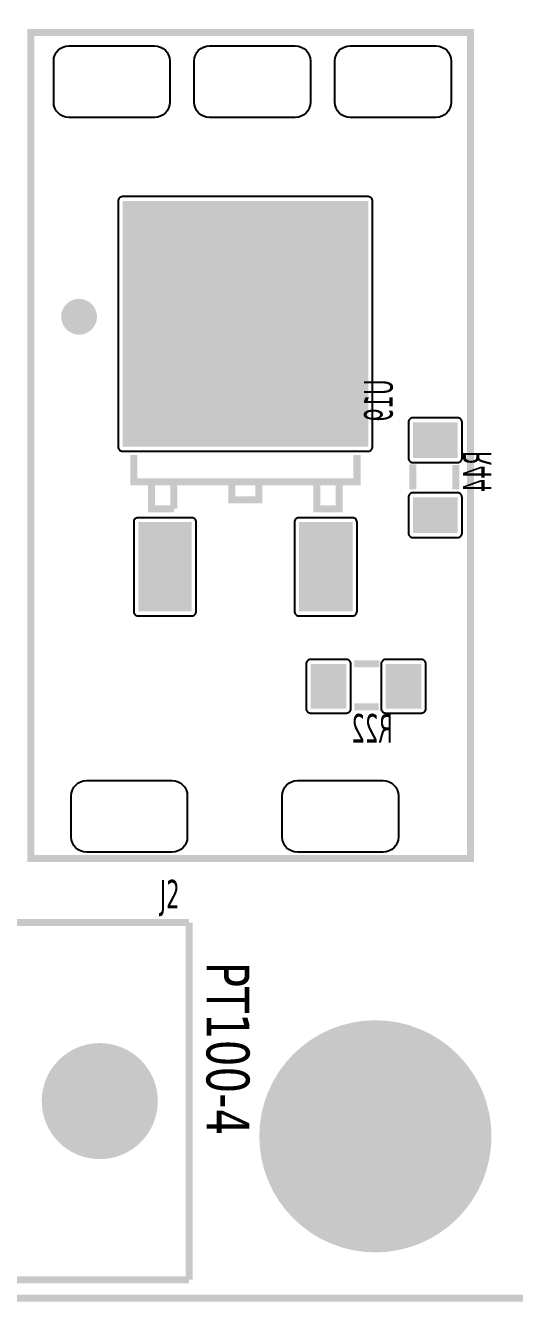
# Model space of a CAD drawing. Header units: millimetres. Extents: x 123.5 to 144.3, y 105.4 to 121.6.
# Drawn here: x 137.161 to 137.982, y 106.541 to 108.685 of the extents above; entities that cross this region are included whole.
import ezdxf

# ---------------------------------------------------------------- set-up
doc = ezdxf.new("R2010")
doc.units = ezdxf.units.MM
doc.layers.add('DESC', color=250, linetype='Continuous')
doc.styles.get("Standard").update_dxf_attribs({"font": 'tahoma.ttf'})

# ---------------------------------------------------------------- blocks, each defined once
blk = doc.blocks.new('RPAD')
blk.add_trace([(-0.5, -0.5), (-0.5, 0.5), (0.5, -0.5), (0.5, 0.5)])
blk = doc.blocks.new('EPAD')
at = {"const_width": 0.5}
blk.add_lwpolyline([(-0.25, 0, 1), (0.25, 0, 1)], format="xyb", close=True, dxfattribs=at)
blk = doc.blocks.new('psocboardV2')
at = {"const_width": 0.00787}
for points in [[(113.3921, 109.2416), (120.0378, 109.2416), (120.0378, 112.3558), (113.3921, 112.3558), (113.3921, 109.2416)], [(113.3921, 109.2416), (120.0378, 109.2416), (120.0378, 112.3558), (113.3921, 112.3558), (113.3921, 109.2416)], [(113.3921, 109.2416), (120.0378, 109.2416), (120.0378, 112.3558), (113.3921, 112.3558), (113.3921, 109.2416)], [(119.4787, 109.7338), (119.9708, 109.7338), (119.9708, 110.659), (119.4787, 110.659), (119.4787, 109.7338)], [(119.4787, 109.7338), (119.9708, 109.7338), (119.9708, 110.659), (119.4787, 110.659), (119.4787, 109.7338)], [(119.4787, 109.7338), (119.9708, 109.7338), (119.9708, 110.659), (119.4787, 110.659), (119.4787, 109.7338)], [(119.8439, 110.1855), (119.8439, 110.1555), (119.5939, 110.1555), (119.5939, 110.1855)], [(119.8439, 110.1855), (119.8439, 110.1555), (119.5939, 110.1555), (119.5939, 110.1855)], [(119.8439, 110.1855), (119.8439, 110.1555), (119.5939, 110.1555), (119.5939, 110.1855)], [(119.9065, 110.1473), (119.9065, 110.1753)], [(119.9065, 110.1473), (119.9065, 110.1753)], [(119.9065, 110.1473), (119.9065, 110.1753)], [(119.9545, 110.1473), (119.9545, 110.1743)], [(119.9545, 110.1473), (119.9545, 110.1743)], [(119.9545, 110.1473), (119.9545, 110.1743)], [(119.6139, 110.1555), (119.6139, 110.1255), (119.6389, 110.1255)], [(119.6139, 110.1555), (119.6139, 110.1255), (119.6389, 110.1255)], [(119.6139, 110.1555), (119.6139, 110.1255), (119.6389, 110.1255)], [(119.6389, 110.1555), (119.6389, 110.1255)], [(119.6389, 110.1555), (119.6389, 110.1255)], [(119.6389, 110.1555), (119.6389, 110.1255)], [(119.7339, 110.1555), (119.7339, 110.1355), (119.7039, 110.1355), (119.7039, 110.1555)], [(119.7339, 110.1555), (119.7339, 110.1355), (119.7039, 110.1355), (119.7039, 110.1555)], [(119.7339, 110.1555), (119.7339, 110.1355), (119.7039, 110.1355), (119.7039, 110.1555)], [(119.8239, 110.1555), (119.8239, 110.1255), (119.7989, 110.1255), (119.7989, 110.1555)], [(119.8239, 110.1555), (119.8239, 110.1255), (119.7989, 110.1255), (119.7989, 110.1555)], [(119.8239, 110.1555), (119.8239, 110.1255), (119.7989, 110.1255), (119.7989, 110.1555)], [(119.841, 109.9517), (119.869, 109.9517)], [(119.841, 109.9517), (119.869, 109.9517)], [(119.841, 109.9517), (119.869, 109.9517)], [(119.841, 109.9037), (119.868, 109.9037)], [(119.841, 109.9037), (119.868, 109.9037)], [(119.841, 109.9037), (119.868, 109.9037)], [(119.6559, 109.6621), (119.0559, 109.6621)], [(119.6559, 109.6621), (119.0559, 109.6621)], [(119.6559, 109.6621), (119.0559, 109.6621)], [(119.6559, 109.6621), (119.6559, 109.2621)], [(119.6559, 109.6621), (119.6559, 109.2621)], [(119.6559, 109.6621), (119.6559, 109.2621)], [(119.0559, 109.2621), (119.6559, 109.2621)], [(119.0559, 109.2621), (119.6559, 109.2621)], [(119.0559, 109.2621), (119.6559, 109.2621)]]:
    blk.add_lwpolyline(points, dxfattribs=at)
for points in [[(119.5043, 110.5808), (119.5043, 110.6268), (119.5046, 110.6303), (119.5056, 110.6335), (119.5071, 110.6364), (119.5092, 110.6389), (119.5117, 110.641), (119.5146, 110.6425), (119.5178, 110.6435), (119.5213, 110.6438), (119.6173, 110.6438), (119.6207, 110.6435), (119.6239, 110.6425), (119.6268, 110.641), (119.6293, 110.6389), (119.6314, 110.6364), (119.6329, 110.6335), (119.6339, 110.6303), (119.6343, 110.6268), (119.6343, 110.5808), (119.6339, 110.5774), (119.6329, 110.5741), (119.6314, 110.5713), (119.6293, 110.5688), (119.6268, 110.5667), (119.6239, 110.5652), (119.6207, 110.5642), (119.6173, 110.5638), (119.5213, 110.5638), (119.5178, 110.5642), (119.5146, 110.5652), (119.5117, 110.5667), (119.5092, 110.5688), (119.5071, 110.5713), (119.5056, 110.5741), (119.5046, 110.5774), (119.5043, 110.5808)], [(119.6617, 110.5808), (119.6617, 110.6268), (119.6621, 110.6303), (119.663, 110.6335), (119.6646, 110.6364), (119.6666, 110.6389), (119.6692, 110.641), (119.672, 110.6425), (119.6753, 110.6435), (119.6787, 110.6438), (119.7747, 110.6438), (119.7782, 110.6435), (119.7814, 110.6425), (119.7843, 110.641), (119.7868, 110.6389), (119.7889, 110.6364), (119.7904, 110.6335), (119.7914, 110.6303), (119.7917, 110.6268), (119.7917, 110.5808), (119.7914, 110.5774), (119.7904, 110.5741), (119.7889, 110.5713), (119.7868, 110.5688), (119.7843, 110.5667), (119.7814, 110.5652), (119.7782, 110.5642), (119.7747, 110.5638), (119.6787, 110.5638), (119.6753, 110.5642), (119.672, 110.5652), (119.6692, 110.5667), (119.6666, 110.5688), (119.6646, 110.5713), (119.663, 110.5741), (119.6621, 110.5774), (119.6617, 110.5808)], [(119.8192, 110.5808), (119.8192, 110.6268), (119.8196, 110.6303), (119.8205, 110.6335), (119.8221, 110.6364), (119.8241, 110.6389), (119.8266, 110.641), (119.8295, 110.6425), (119.8327, 110.6435), (119.8362, 110.6438), (119.9322, 110.6438), (119.9357, 110.6435), (119.9389, 110.6425), (119.9418, 110.641), (119.9443, 110.6389), (119.9464, 110.6364), (119.9479, 110.6335), (119.9489, 110.6303), (119.9492, 110.6268), (119.9492, 110.5808), (119.9489, 110.5774), (119.9479, 110.5741), (119.9464, 110.5713), (119.9443, 110.5688), (119.9418, 110.5667), (119.9389, 110.5652), (119.9357, 110.5642), (119.9322, 110.5638), (119.8362, 110.5638), (119.8327, 110.5642), (119.8295, 110.5652), (119.8266, 110.5667), (119.8241, 110.5688), (119.8221, 110.5713), (119.8205, 110.5741), (119.8196, 110.5774), (119.8192, 110.5808)], [(119.8564, 110.475), (119.5814, 110.475), (119.5803, 110.4749), (119.5794, 110.4746), (119.5785, 110.4742), (119.5778, 110.4736), (119.5772, 110.4729), (119.5767, 110.472), (119.5765, 110.4711), (119.5764, 110.47), (119.5764, 110.195), (119.5765, 110.194), (119.5767, 110.1931), (119.5772, 110.1922), (119.5778, 110.1915), (119.5785, 110.1909), (119.5794, 110.1904), (119.5803, 110.1901), (119.5814, 110.19), (119.8564, 110.19), (119.8574, 110.1901), (119.8583, 110.1904), (119.8592, 110.1909), (119.8599, 110.1915), (119.8605, 110.1922), (119.861, 110.1931), (119.8613, 110.194), (119.8614, 110.195), (119.8614, 110.47), (119.8613, 110.4711), (119.861, 110.472), (119.8605, 110.4729), (119.8599, 110.4736), (119.8592, 110.4742), (119.8583, 110.4746), (119.8574, 110.4749), (119.8564, 110.475)], [(119.9615, 110.1823), (119.9615, 110.2223), (119.9614, 110.2233), (119.9611, 110.2242), (119.9606, 110.2251), (119.96, 110.2258), (119.9593, 110.2264), (119.9584, 110.2269), (119.9575, 110.2272), (119.9565, 110.2273), (119.9065, 110.2273), (119.9054, 110.2272), (119.9045, 110.2269), (119.9036, 110.2264), (119.9029, 110.2258), (119.9023, 110.2251), (119.9018, 110.2242), (119.9016, 110.2233), (119.9015, 110.2223), (119.9015, 110.1823), (119.9016, 110.1812), (119.9018, 110.1803), (119.9023, 110.1794), (119.9029, 110.1787), (119.9036, 110.1781), (119.9045, 110.1777), (119.9054, 110.1774), (119.9065, 110.1773), (119.9565, 110.1773), (119.9575, 110.1774), (119.9584, 110.1777), (119.9593, 110.1781), (119.96, 110.1787), (119.9606, 110.1794), (119.9611, 110.1803), (119.9614, 110.1812), (119.9615, 110.1823)], [(119.9615, 110.0983), (119.9615, 110.1383), (119.9614, 110.1393), (119.9611, 110.1402), (119.9606, 110.1411), (119.96, 110.1418), (119.9593, 110.1424), (119.9584, 110.1429), (119.9575, 110.1432), (119.9565, 110.1433), (119.9065, 110.1433), (119.9054, 110.1432), (119.9045, 110.1429), (119.9036, 110.1424), (119.9029, 110.1418), (119.9023, 110.1411), (119.9018, 110.1402), (119.9016, 110.1393), (119.9015, 110.1383), (119.9015, 110.0983), (119.9016, 110.0972), (119.9018, 110.0963), (119.9023, 110.0954), (119.9029, 110.0947), (119.9036, 110.0941), (119.9045, 110.0937), (119.9054, 110.0934), (119.9065, 110.0933), (119.9565, 110.0933), (119.9575, 110.0934), (119.9584, 110.0937), (119.9593, 110.0941), (119.96, 110.0947), (119.9606, 110.0954), (119.9611, 110.0963), (119.9614, 110.0972), (119.9615, 110.0983)], [(119.6589, 110.1155), (119.5989, 110.1155), (119.5978, 110.1154), (119.5969, 110.1151), (119.596, 110.1147), (119.5953, 110.1141), (119.5947, 110.1134), (119.5942, 110.1125), (119.594, 110.1116), (119.5939, 110.1105), (119.5939, 110.0105), (119.594, 110.0095), (119.5942, 110.0086), (119.5947, 110.0077), (119.5953, 110.007), (119.596, 110.0064), (119.5969, 110.0059), (119.5978, 110.0056), (119.5989, 110.0055), (119.6589, 110.0055), (119.6599, 110.0056), (119.6608, 110.0059), (119.6617, 110.0064), (119.6624, 110.007), (119.663, 110.0077), (119.6635, 110.0086), (119.6638, 110.0095), (119.6639, 110.0105), (119.6639, 110.1105), (119.6638, 110.1116), (119.6635, 110.1125), (119.663, 110.1134), (119.6624, 110.1141), (119.6617, 110.1147), (119.6608, 110.1151), (119.6599, 110.1154), (119.6589, 110.1155)], [(119.8389, 110.1155), (119.7789, 110.1155), (119.7778, 110.1154), (119.7769, 110.1151), (119.776, 110.1147), (119.7753, 110.1141), (119.7747, 110.1134), (119.7742, 110.1125), (119.774, 110.1116), (119.7739, 110.1105), (119.7739, 110.0105), (119.774, 110.0095), (119.7742, 110.0086), (119.7747, 110.0077), (119.7753, 110.007), (119.776, 110.0064), (119.7769, 110.0059), (119.7778, 110.0056), (119.7789, 110.0055), (119.8389, 110.0055), (119.8399, 110.0056), (119.8408, 110.0059), (119.8417, 110.0064), (119.8424, 110.007), (119.843, 110.0077), (119.8435, 110.0086), (119.8438, 110.0095), (119.8439, 110.0105), (119.8439, 110.1105), (119.8438, 110.1116), (119.8435, 110.1125), (119.843, 110.1134), (119.8424, 110.1141), (119.8417, 110.1147), (119.8408, 110.1151), (119.8399, 110.1154), (119.8389, 110.1155)], [(119.792, 109.8967), (119.832, 109.8967), (119.833, 109.8968), (119.834, 109.8971), (119.8348, 109.8975), (119.8356, 109.8981), (119.8362, 109.8989), (119.8366, 109.8997), (119.8369, 109.9007), (119.837, 109.9017), (119.837, 109.9517), (119.8369, 109.9527), (119.8366, 109.9536), (119.8362, 109.9545), (119.8356, 109.9552), (119.8348, 109.9558), (119.834, 109.9563), (119.833, 109.9566), (119.832, 109.9567), (119.792, 109.9567), (119.791, 109.9566), (119.7901, 109.9563), (119.7892, 109.9558), (119.7885, 109.9552), (119.7879, 109.9545), (119.7874, 109.9536), (119.7871, 109.9527), (119.787, 109.9517), (119.787, 109.9017), (119.7871, 109.9007), (119.7874, 109.8997), (119.7879, 109.8989), (119.7885, 109.8981), (119.7892, 109.8975), (119.7901, 109.8971), (119.791, 109.8968), (119.792, 109.8967)], [(119.876, 109.8967), (119.916, 109.8967), (119.917, 109.8968), (119.918, 109.8971), (119.9188, 109.8975), (119.9196, 109.8981), (119.9202, 109.8989), (119.9206, 109.8997), (119.9209, 109.9007), (119.921, 109.9017), (119.921, 109.9517), (119.9209, 109.9527), (119.9206, 109.9536), (119.9202, 109.9545), (119.9196, 109.9552), (119.9188, 109.9558), (119.918, 109.9563), (119.917, 109.9566), (119.916, 109.9567), (119.876, 109.9567), (119.875, 109.9566), (119.8741, 109.9563), (119.8732, 109.9558), (119.8725, 109.9552), (119.8719, 109.9545), (119.8714, 109.9536), (119.8711, 109.9527), (119.871, 109.9517), (119.871, 109.9017), (119.8711, 109.9007), (119.8714, 109.8997), (119.8719, 109.8989), (119.8725, 109.8981), (119.8732, 109.8975), (119.8741, 109.8971), (119.875, 109.8968), (119.876, 109.8967)], [(119.5239, 109.758), (119.5239, 109.804), (119.5243, 109.8075), (119.5252, 109.8107), (119.5268, 109.8136), (119.5289, 109.8161), (119.5314, 109.8181), (119.5342, 109.8197), (119.5375, 109.8207), (119.5409, 109.821), (119.6369, 109.821), (119.6404, 109.8207), (119.6436, 109.8197), (119.6465, 109.8181), (119.649, 109.8161), (119.6511, 109.8136), (119.6526, 109.8107), (119.6536, 109.8075), (119.6539, 109.804), (119.6539, 109.758), (119.6536, 109.7545), (119.6526, 109.7513), (119.6511, 109.7484), (119.649, 109.7459), (119.6465, 109.7439), (119.6436, 109.7423), (119.6404, 109.7413), (119.6369, 109.741), (119.5409, 109.741), (119.5375, 109.7413), (119.5342, 109.7423), (119.5314, 109.7439), (119.5289, 109.7459), (119.5268, 109.7484), (119.5252, 109.7513), (119.5243, 109.7545), (119.5239, 109.758)], [(119.7602, 109.758), (119.7602, 109.804), (119.7605, 109.8075), (119.7615, 109.8107), (119.763, 109.8136), (119.7651, 109.8161), (119.7676, 109.8181), (119.7705, 109.8197), (119.7737, 109.8207), (119.7772, 109.821), (119.8732, 109.821), (119.8766, 109.8207), (119.8798, 109.8197), (119.8827, 109.8181), (119.8852, 109.8161), (119.8873, 109.8136), (119.8888, 109.8107), (119.8898, 109.8075), (119.8902, 109.804), (119.8902, 109.758), (119.8898, 109.7545), (119.8888, 109.7513), (119.8873, 109.7484), (119.8852, 109.7459), (119.8827, 109.7439), (119.8798, 109.7423), (119.8766, 109.7413), (119.8732, 109.741), (119.7772, 109.741), (119.7737, 109.7413), (119.7705, 109.7423), (119.7676, 109.7439), (119.7651, 109.7459), (119.763, 109.7484), (119.7615, 109.7513), (119.7605, 109.7545), (119.7602, 109.758)]]:
    blk.add_lwpolyline(points, close=True)
for name, p, xscale, yscale in [('RPAD', (119.7189, 110.3325), 0.275, 0.275), ('EPAD', (119.5327, 110.3405), 0.04, 0.04), ('RPAD', (119.6289, 110.0605), 0.06, 0.1), ('RPAD', (119.8089, 110.0605), 0.06, 0.1), ('EPAD', (119.8645, 109.4227), 0.26, 0.26), ('EPAD', (119.5559, 109.4621), 0.13, 0.13)]:
    blk.add_blockref(name, p, dxfattribs=dict(xscale=xscale, yscale=yscale))
at = {"xscale": 0.04, "yscale": 0.05}
for p, rotation in [((119.9315, 110.2023), 270), ((119.9315, 110.1183), 270), ((119.812, 109.9267), 180), ((119.896, 109.9267), 180)]:
    blk.add_blockref('RPAD', p, dxfattribs=dict(at, rotation=rotation))
at = {"text_generation_flag": 2, "width": 0.625}
for s, p in [('U19', (119.8838, 110.2703)), ('U19', (119.8838, 110.2703)), ('U19', (119.8838, 110.2703)), ('R44', (119.9944, 110.1903)), ('R44', (119.9944, 110.1903)), ('R44', (119.9944, 110.1903))]:
    blk.add_text(s, height=0.032, rotation=90, dxfattribs=at).set_placement(p)
blk.add_text('R22', height=0.032, dxfattribs=at).set_placement((119.884, 109.8637))
blk.add_text('R22', height=0.032, dxfattribs=at).set_placement((119.884, 109.8637))
blk.add_text('R22', height=0.032, dxfattribs=at).set_placement((119.884, 109.8637))
at = {"width": 0.625}
blk.add_text('J2', height=0.032, dxfattribs=at).set_placement((119.6233, 109.6779))
blk.add_text('J2', height=0.032, dxfattribs=at).set_placement((119.6233, 109.6779))
blk.add_text('J2', height=0.032, dxfattribs=at).set_placement((119.6233, 109.6779))
at = {"width": 0.833333}
blk.add_text('PT100-4', height=0.048, rotation=270, dxfattribs=at).set_placement((119.6755, 109.6182))
blk.add_text('PT100-4', height=0.048, rotation=270, dxfattribs=at).set_placement((119.6755, 109.6182))
blk.add_text('PT100-4', height=0.048, rotation=270, dxfattribs=at).set_placement((119.6755, 109.6182))

msp = doc.modelspace()

# ---------------------------------------------------------------- block references
at = {"layer": 'DESC', "xscale": 1.5, "yscale": 1.5, "zscale": 1.5}
msp.add_blockref('psocboardV2', (-42.0481, -57.3152), dxfattribs=at)

doc.saveas('drawing.dxf')
